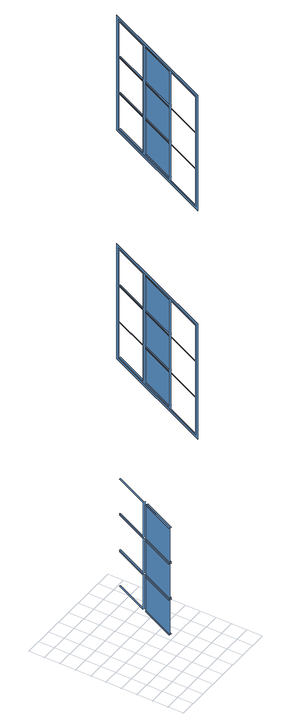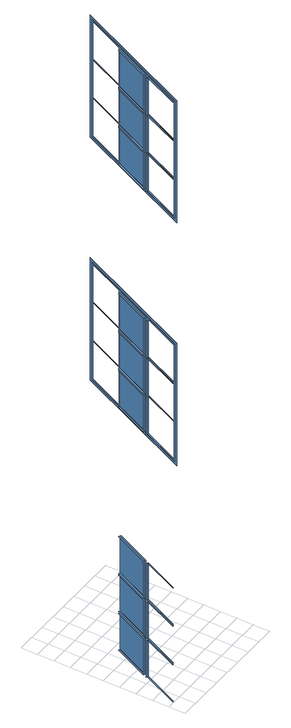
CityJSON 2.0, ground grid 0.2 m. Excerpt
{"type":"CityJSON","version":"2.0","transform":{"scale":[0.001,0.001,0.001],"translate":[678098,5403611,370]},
"CityObjects":{
"building1":{"type":"Building","attributes":{"measuredHeight":18.85},"geometry":[{"type":"MultiSurface","lod":"3","boundaries":[[[0,1,2,3],[4,5,6,7]],[[5,4,7,6],[8,9,10,11],[12,13,14,15],[16,17,18,19],[20,21,22,23],[24,25,26,27],[28,29,30,31],[32,33,34,35],[36,37,38,39],[40,41,42,43]],[[44,45,46,47],[48,49,50,51]],[[49,48,51,50],[52,53,54,55],[56,57,58,59],[60,61,62,63],[64,65,66,67],[68,69,70,71],[72,73,74,75],[76,77,78,79],[80,81,82,83],[84,85,86,87]],[[88,89,90,91]],[[92,93,94,95]],[[96,97,98,99]],[[100,101,102,103]],[[104,105,106,107]],[[108,109,110,111]],[[17,112,113,18]],[[15,114,115,12]],[[19,116,117,16]],[[10,118,119,11]],[[13,120,121,14]],[[8,122,123,9]],[[61,124,125,62]],[[59,126,127,56]],[[63,128,129,60]],[[54,130,131,55]],[[57,132,133,58]],[[52,134,135,53]],[[89,98,97,90]],[[110,109,102,101]],[[105,94,93,106]],[[112,117,116,113]],[[123,122,119,118]],[[120,115,114,121]],[[124,129,128,125]],[[135,134,131,130]],[[132,127,126,133]],[[136,110,109,137]],[[138,102,101,139]],[[140,98,97,141]],[[142,94,93,143]],[[144,106,105,145]],[[146,90,89,147]],[[148,123,122,149]],[[150,119,118,151]],[[152,117,116,153]],[[154,115,114,155]],[[156,121,120,157]],[[158,113,112,159]],[[160,135,134,161]],[[162,131,130,163]],[[164,129,128,165]],[[166,127,126,167]],[[168,133,132,169]],[[170,125,124,171]],[[95,94,105,104]],[[99,98,89,88]],[[111,110,101,100]],[[12,115,120,13]],[[16,117,112,17]],[[9,123,118,10]],[[56,127,132,57]],[[60,129,124,61]],[[53,135,130,54]],[[139,101,110,136]],[[147,89,98,140]],[[145,105,94,142]],[[151,118,123,148]],[[159,112,117,152]],[[157,120,115,154]],[[163,130,135,160]],[[171,124,129,164]],[[169,132,127,166]],[[172,173,174,175]],[[176,177,178,179]],[[180,181,182,183]],[[22,184,185,23]],[[26,186,187,27]],[[31,188,189,28]],[[66,190,191,67]],[[70,192,193,71]],[[75,194,195,72]],[[196,178,177,197]],[[198,182,181,199]],[[200,174,173,201]],[[202,187,186,203]],[[204,189,188,205]],[[206,185,184,207]],[[208,193,192,209]],[[210,195,194,211]],[[212,191,190,213]],[[183,182,214,215]],[[175,174,216,217]],[[218,219,177,176]],[[220,221,181,180]],[[179,178,222,223]],[[224,225,173,172]],[[28,189,226,29]],[[23,185,227,20]],[[25,228,186,26]],[[30,229,188,31]],[[27,187,230,24]],[[21,231,184,22]],[[72,195,232,73]],[[67,191,233,64]],[[69,234,192,70]]],"semantics":{"surfaces":[{"type":"Window","frameMaterialClass":"Wood","frameMaterialName":"PaintedWood","frameMaterialUncertainty":"0.5","paneMaterialClass":"Glass"}],"values":[0,0,0,0,0,0,0,0,0,0,0,0,0,0,0,0,0,0,0,0,0,0,0,0,0,0,0,0,0,0,0,0,0,0,0,0,0,0,0,0,0,0,0,0,0,0,0,0,0,0,0,0,0,0,0,0,0,0,0,0,0,0,0,0,0,0,0,0,0,0,0,0,0,0,0,0,0,0,0,0,0,0,0,0,0,0,0,0,0,0,0,0,0,0,0,0,0,0,0,0]}}]}
},
"vertices":[
[618,133,7254],[618,133,8867],[1324,1643,8867],[1324,1643,7254],[634,167,7290],[1308,1609,7290],[1308,1609,8830],[634,167,8830],[868,669,8324],[1073,1107,8324],[1073,1107,8809],[868,669,8809],[1073,1107,7818],[1073,1107,8303],[868,669,8303],[868,669,7818],[1073,1107,7312],[1073,1107,7797],[868,669,7797],[868,669,7312],[1298,1587,7312],[1298,1587,7797],[1093,1149,7797],[1093,1149,7312],[1298,1587,7818],[1298,1587,8303],[1093,1149,8303],[1093,1149,7818],[1093,1149,8324],[1298,1587,8324],[1298,1587,8809],[1093,1149,8809],[849,626,7312],[849,626,7797],[644,188,7797],[644,188,7312],[849,626,7818],[849,626,8303],[644,188,8303],[644,188,7818],[644,188,8324],[849,626,8324],[849,626,8809],[644,188,8809],[618,133,4054],[618,133,5667],[1324,1643,5667],[1324,1643,4054],[634,167,4090],[1308,1609,4090],[1308,1609,5630],[634,167,5630],[868,669,5124],[1073,1107,5124],[1073,1107,5609],[868,669,5609],[1073,1107,4618],[1073,1107,5103],[868,669,5103],[868,669,4618],[1073,1107,4112],[1073,1107,4597],[868,669,4597],[868,669,4112],[1298,1587,4112],[1298,1587,4597],[1093,1149,4597],[1093,1149,4112],[1298,1587,4618],[1298,1587,5103],[1093,1149,5103],[1093,1149,4618],[1093,1149,5124],[1298,1587,5124],[1298,1587,5609],[1093,1149,5609],[849,626,4112],[849,626,4597],[644,188,4597],[644,188,4112],[849,626,4618],[849,626,5103],[644,188,5103],[644,188,4618],[644,188,5124],[849,626,5124],[849,626,5609],[644,188,5609],[1073,1107,1397],[1083,1103,1397],[878,664,1397],[868,669,1397],[868,669,1418],[878,664,1418],[1083,1103,1418],[1073,1107,1418],[868,669,912],[878,664,912],[1083,1103,912],[1073,1107,912],[1073,1107,2409],[1083,1103,2409],[878,664,2409],[868,669,2409],[1073,1107,1903],[1083,1103,1903],[878,664,1903],[868,669,1903],[868,669,1924],[878,664,1924],[1083,1103,1924],[1073,1107,1924],[1083,1103,7797],[878,664,7797],[878,664,7818],[1083,1103,7818],[878,664,7312],[1083,1103,7312],[1083,1103,8809],[878,664,8809],[1083,1103,8303],[878,664,8303],[878,664,8324],[1083,1103,8324],[1083,1103,4597],[878,664,4597],[878,664,4618],[1083,1103,4618],[878,664,4112],[1083,1103,4112],[1083,1103,5609],[878,664,5609],[1083,1103,5103],[878,664,5103],[878,664,5124],[1083,1103,5124],[1101,1094,1924],[896,656,1924],[896,656,2409],[1101,1094,2409],[1101,1094,912],[896,656,912],[1101,1094,1418],[896,656,1418],[896,656,1903],[1101,1094,1903],[896,656,1397],[1101,1094,1397],[1101,1094,8324],[896,656,8324],[896,656,8809],[1101,1094,8809],[1101,1094,7312],[896,656,7312],[1101,1094,7818],[896,656,7818],[896,656,8303],[1101,1094,8303],[896,656,7797],[1101,1094,7797],[1101,1094,5124],[896,656,5124],[896,656,5609],[1101,1094,5609],[1101,1094,4112],[896,656,4112],[1101,1094,4618],[896,656,4618],[896,656,5103],[1101,1094,5103],[896,656,4597],[1101,1094,4597],[1093,1149,1397],[1102,1145,1397],[1102,1145,912],[1093,1149,912],[1093,1149,1903],[1102,1145,1903],[1102,1145,1418],[1093,1149,1418],[1093,1149,2409],[1102,1145,2409],[1102,1145,1924],[1093,1149,1924],[1102,1145,7797],[1102,1145,7312],[1102,1145,8303],[1102,1145,7818],[1102,1145,8809],[1102,1145,8324],[1102,1145,4597],[1102,1145,4112],[1102,1145,5103],[1102,1145,4618],[1102,1145,5609],[1102,1145,5124],[1120,1136,1418],[1120,1136,1903],[1120,1136,1924],[1120,1136,2409],[1120,1136,912],[1120,1136,1397],[1120,1136,7818],[1120,1136,8303],[1120,1136,8324],[1120,1136,8809],[1120,1136,7312],[1120,1136,7797],[1120,1136,4618],[1120,1136,5103],[1120,1136,5124],[1120,1136,5609],[1120,1136,4112],[1120,1136,4597],[1307,1583,1924],[1298,1587,1924],[1307,1583,912],[1298,1587,912],[1298,1587,1903],[1307,1583,1903],[1298,1587,2409],[1307,1583,2409],[1307,1583,1418],[1298,1587,1418],[1298,1587,1397],[1307,1583,1397],[1307,1583,8324],[1307,1583,7312],[1307,1583,8303],[1307,1583,8809],[1307,1583,7818],[1307,1583,7797],[1307,1583,5124],[1307,1583,4112],[1307,1583,5103]
]}
